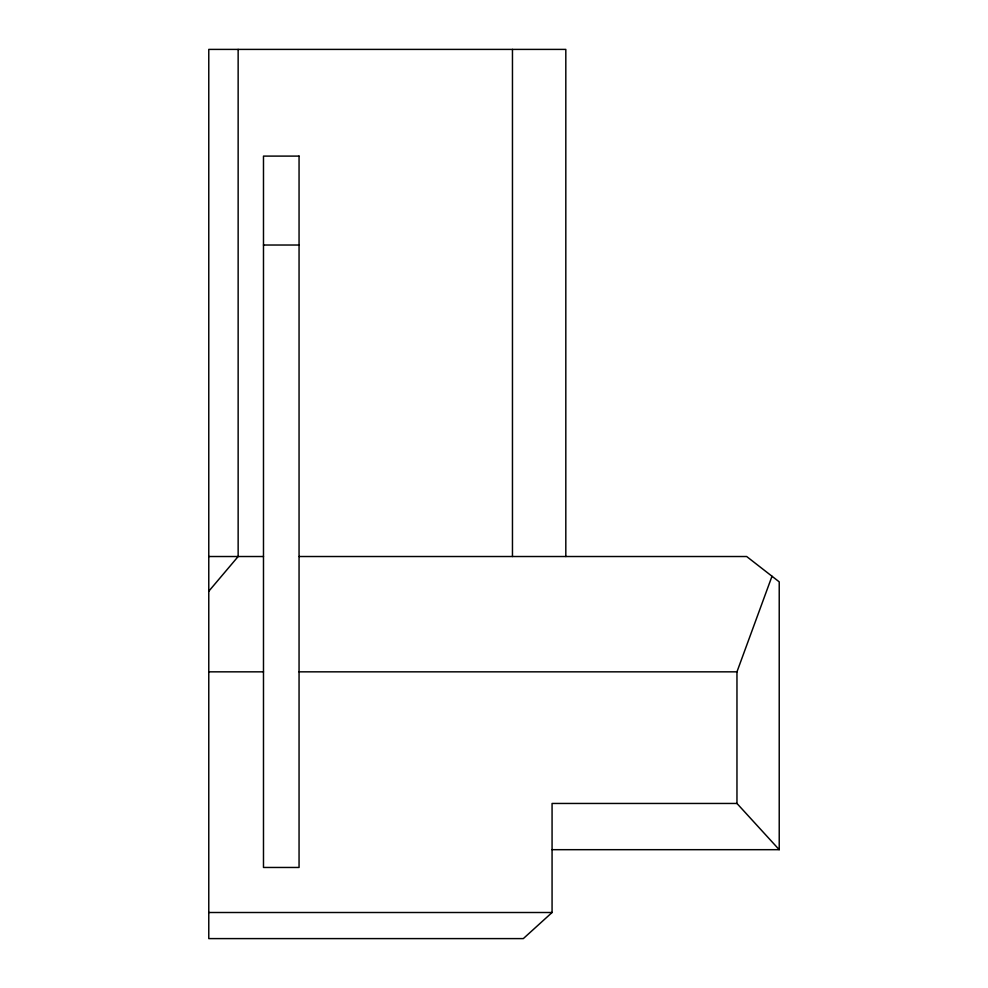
<?xml version="1.0" encoding="UTF-8"?>
<svg xmlns="http://www.w3.org/2000/svg" width="988" height="988" viewBox="0 0 988 988"><rect width="100%" height="100%" fill="white"/><g stroke="black" fill="none" stroke-linecap="round" stroke-linejoin="round"><path stroke-width="1.48" d="M552.07 849.68L779.223 849.68L736.962 803.454L736.962 671.84L771.999 576.239M208.777 591.244L238.145 556.516L238.145 49.4M736.962 803.454L552.07 803.454L552.07 912.504L523.319 938.6L208.777 938.6L208.777 49.4L565.815 49.4L565.815 556.516M263.487 245.024L299.055 245.024M208.777 556.516L263.487 556.516M299.055 556.516L746.669 556.516L779.223 581.858L779.223 849.68M208.777 671.84L263.487 671.84M299.055 671.84L736.962 671.84M208.777 912.504L552.07 912.504M512.463 49.4L512.463 556.516M299.055 156.104L263.487 156.104L263.487 867.464L299.055 867.464L299.055 156.104"/></g></svg>
